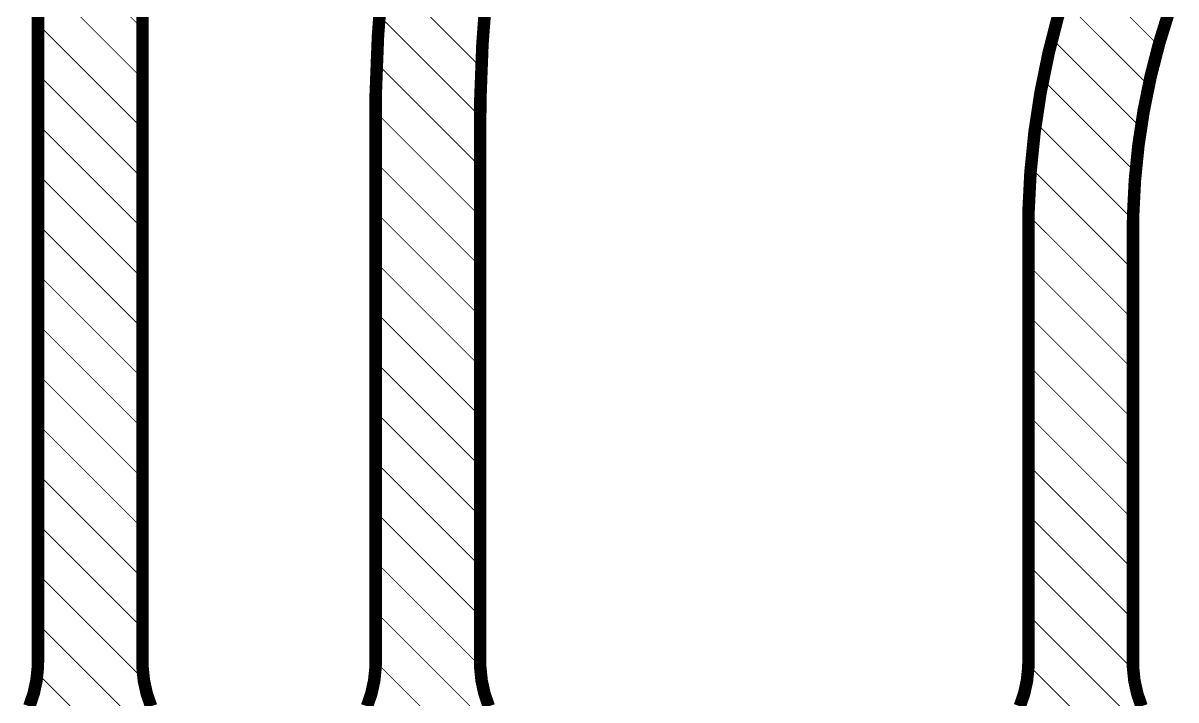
# Model space of a CAD drawing. Header units: inches. Extents: x -4.2 to 12.6, y -6.1 to 3.
# Drawn here: x 6.769 to 8.153, y -2.206 to -1.393 of the extents above; entities that cross this region are included whole.
import ezdxf

# ---------------------------------------------------------------- set-up
doc = ezdxf.new("R2010")
doc.units = ezdxf.units.IN
doc.header["$MEASUREMENT"] = 0
doc.layers.add('Dimension', color=6, linetype='Continuous')

msp = doc.modelspace()

# ---------------------------------------------------------------- linework, layer by layer
at = {"layer": 'Dimension'}
for points in [[(6.7894121, -1.2768908, 0.001, 0.001, 0), (6.9122406, -1.3997193, 0.001, 0.001, 0)], [(7.1951402, -1.4075422, 0.015, 0.015, 0), (7.2008014, -1.3352656, 0.015, 0.015, 0)], [(7.2014578, -1.3289365, 0.001, 0.001, 0), (7.3194693, -1.446948, 0.001, 0.001, 0)], [(8.0323552, -1.3198339, 0.001, 0.001, 0), (8.1325939, -1.4200726, 0.001, 0.001, 0)], [(6.7872894, -1.3347681, 0.001, 0.001, 0), (6.9122413, -1.45972, 0.001, 0.001, 0)], [(7.3205531, -1.4176401, 0.015, 0.015, 0), (7.3255034, -1.35255, 0.015, 0.015, 0)], [(8.0174714, -1.3649501, 0.001, 0.001, 0), (8.1207815, -1.4682602, 0.001, 0.001, 0)], [(8.1333101, -1.4165141, 0.015, 0.015, 0), (8.1457714, -1.3764038, 0.015, 0.015, 0)], [(6.7868085, -2.1587744, 0.015, 0.015, 0), (6.7868101, -1.3845283, 0.015, 0.015, 0)], [(6.9122404, -1.3834758, 0.015, 0.015, 0), (6.9122495, -2.1587733, 0.015, 0.015, 0)], [(7.196895, -1.3843737, 0.001, 0.001, 0), (7.3178702, -1.5053489, 0.001, 0.001, 0)], [(8.0003399, -1.4290284, 0.015, 0.015, 0), (8.0123406, -1.3822301, 0.015, 0.015, 0)], [(6.7868101, -1.3942888, 0.001, 0.001, 0), (6.912242, -1.5197207, 0.001, 0.001, 0)], [(7.1923218, -1.4799853, 0.015, 0.015, 0), (7.1951402, -1.4075422, 0.015, 0.015, 0)], [(7.3180762, -1.4828711, 0.015, 0.015, 0), (7.3205531, -1.4176401, 0.015, 0.015, 0)], [(8.0045125, -1.4119912, 0.001, 0.001, 0), (8.1114875, -1.5189662, 0.001, 0.001, 0)], [(8.1228773, -1.4571993, 0.015, 0.015, 0), (8.1333101, -1.4165141, 0.015, 0.015, 0)], [(7.9907026, -1.47637, 0.015, 0.015, 0), (8.0003399, -1.4290284, 0.015, 0.015, 0)], [(7.193798, -1.4412767, 0.001, 0.001, 0), (7.3177672, -1.5652459, 0.001, 0.001, 0)], [(8.1144992, -1.4983566, 0.015, 0.015, 0), (8.1228773, -1.4571993, 0.015, 0.015, 0)], [(6.78681, -1.4542887, 0.001, 0.001, 0), (6.9122427, -1.5797214, 0.001, 0.001, 0)], [(7.9936495, -1.4611282, 0.001, 0.001, 0), (8.1049907, -1.5724694, 0.001, 0.001, 0)], [(7.1923218, -1.4799853, 0.015, 0.015, 0), (7.192336, -1.5162343, 0.015, 0.015, 0)], [(7.3177665, -1.5155101, 0.015, 0.015, 0), (7.3180762, -1.4828711, 0.015, 0.015, 0)], [(7.983453, -1.5241356, 0.015, 0.015, 0), (7.9907026, -1.47637, 0.015, 0.015, 0)], [(8.1081969, -1.5398825, 0.015, 0.015, 0), (8.1144992, -1.4983566, 0.015, 0.015, 0)], [(7.1923358, -2.1587775, 0.015, 0.015, 0), (7.1923361, -1.5162342, 0.015, 0.015, 0)], [(7.192336, -1.5162343, 0.015, 0.015, 0), (7.1923361, -1.5162342, 0.015, 0.015, 0)], [(7.1923293, -1.499808, 0.001, 0.001, 0), (7.317768, -1.6252467, 0.001, 0.001, 0)], [(7.3177665, -1.5155101, 0.015, 0.015, 0), (7.3177755, -2.1587483, 0.015, 0.015, 0)], [(6.7868098, -1.5142885, 0.001, 0.001, 0), (6.9122434, -1.6397221, 0.001, 0.001, 0)], [(7.9786095, -1.5722047, 0.015, 0.015, 0), (7.983453, -1.5241356, 0.015, 0.015, 0)], [(7.9850921, -1.5125708, 0.001, 0.001, 0), (8.1018162, -1.6292949, 0.001, 0.001, 0)], [(8.1039863, -1.5816724, 0.015, 0.015, 0), (8.1081969, -1.5398825, 0.015, 0.015, 0)], [(7.1923361, -1.5598148, 0.001, 0.001, 0), (7.3177689, -1.6852476, 0.001, 0.001, 0)], [(6.7868097, -1.5742884, 0.001, 0.001, 0), (6.9122441, -1.6997228, 0.001, 0.001, 0)], [(7.976184, -1.6204564, 0.015, 0.015, 0), (7.9786095, -1.5722047, 0.015, 0.015, 0)], [(7.9790993, -1.566578, 0.001, 0.001, 0), (8.1016149, -1.6890936, 0.001, 0.001, 0)], [(8.1018779, -1.6236209, 0.015, 0.015, 0), (8.1039863, -1.5816724, 0.015, 0.015, 0)], [(7.1923361, -1.6198148, 0.001, 0.001, 0), (7.3177697, -1.7452484, 0.001, 0.001, 0)], [(7.9761835, -1.6446127, 0.015, 0.015, 0), (7.976184, -1.6204564, 0.015, 0.015, 0)], [(8.1016141, -1.6446216, 0.015, 0.015, 0), (8.1018779, -1.6236209, 0.015, 0.015, 0)], [(7.9761839, -1.6236626, 0.001, 0.001, 0), (8.1016159, -1.7490946, 0.001, 0.001, 0)], [(6.7868096, -1.6342883, 0.001, 0.001, 0), (6.9122448, -1.7597235, 0.001, 0.001, 0)], [(7.9761835, -2.1587775, 0.015, 0.015, 0), (7.9761835, -1.6446127, 0.015, 0.015, 0)], [(8.1016141, -1.6446216, 0.015, 0.015, 0), (8.1016231, -2.1587733, 0.015, 0.015, 0)], [(7.192336, -1.6798147, 0.001, 0.001, 0), (7.3177706, -1.8052493, 0.001, 0.001, 0)], [(7.9761835, -1.6836622, 0.001, 0.001, 0), (8.101617, -1.8090957, 0.001, 0.001, 0)], [(6.7868095, -1.6942882, 0.001, 0.001, 0), (6.9122455, -1.8197242, 0.001, 0.001, 0)], [(7.192336, -1.7398147, 0.001, 0.001, 0), (7.3177714, -1.8652501, 0.001, 0.001, 0)], [(7.9761835, -1.7436622, 0.001, 0.001, 0), (8.101618, -1.8690967, 0.001, 0.001, 0)], [(6.7868093, -1.754288, 0.001, 0.001, 0), (6.9122462, -1.8797249, 0.001, 0.001, 0)], [(7.192336, -1.7998147, 0.001, 0.001, 0), (7.3177722, -1.9252509, 0.001, 0.001, 0)], [(7.9761835, -1.8036622, 0.001, 0.001, 0), (8.1016191, -1.9290978, 0.001, 0.001, 0)], [(6.7868092, -1.8142879, 0.001, 0.001, 0), (6.9122469, -1.9397256, 0.001, 0.001, 0)], [(7.1923359, -1.8598146, 0.001, 0.001, 0), (7.3177731, -1.9852518, 0.001, 0.001, 0)], [(7.9761835, -1.8636622, 0.001, 0.001, 0), (8.1016201, -1.9890988, 0.001, 0.001, 0)], [(6.7868091, -1.8742878, 0.001, 0.001, 0), (6.9122476, -1.9997263, 0.001, 0.001, 0)], [(7.1923359, -1.9198146, 0.001, 0.001, 0), (7.3177739, -2.0452526, 0.001, 0.001, 0)], [(7.9761835, -1.9236622, 0.001, 0.001, 0), (8.1016212, -2.0490999, 0.001, 0.001, 0)], [(6.786809, -1.9342877, 0.001, 0.001, 0), (6.9122483, -2.059727, 0.001, 0.001, 0)], [(7.1923359, -1.9798146, 0.001, 0.001, 0), (7.3177748, -2.1052535, 0.001, 0.001, 0)], [(7.9761835, -1.9836622, 0.001, 0.001, 0), (8.1016222, -2.1091009, 0.001, 0.001, 0)], [(6.7868088, -1.9942875, 0.001, 0.001, 0), (6.9122491, -2.1197278, 0.001, 0.001, 0)], [(7.1923359, -2.0398146, 0.001, 0.001, 0), (7.3179016, -2.1653803, 0.001, 0.001, 0)], [(7.9761835, -2.0436622, 0.001, 0.001, 0), (8.102133, -2.1696117, 0.001, 0.001, 0)], [(6.7868087, -2.0542874, 0.001, 0.001, 0), (6.9139798, -2.1814585, 0.001, 0.001, 0)], [(7.1923358, -2.0998145, 0.001, 0.001, 0), (7.3137253, -2.221204, 0.001, 0.001, 0)], [(7.9761835, -2.1036622, 0.001, 0.001, 0), (8.0937244, -2.2212031, 0.001, 0.001, 0)], [(6.7868086, -2.1142873, 0.001, 0.001, 0), (6.8937292, -2.2212079, 0.001, 0.001, 0)], [(6.7850333, -2.1826511, 0.015, 0.015, 0), (6.7866707, -2.1667627, 0.015, 0.015, 0)], [(6.7866707, -2.1667627, 0.015, 0.015, 0), (6.7868085, -2.1587744, 0.015, 0.015, 0)], [(6.9122494, -2.1587734, 0.015, 0.015, 0), (6.9122495, -2.1587733, 0.015, 0.015, 0)], [(6.9122494, -2.1587734, 0.015, 0.015, 0), (6.912387, -2.1667618, 0.015, 0.015, 0)], [(6.912387, -2.1667618, 0.015, 0.015, 0), (6.9140237, -2.1826503, 0.015, 0.015, 0)], [(7.1905656, -2.1826191, 0.015, 0.015, 0), (7.1921984, -2.166754, 0.015, 0.015, 0)], [(7.1921984, -2.166754, 0.015, 0.015, 0), (7.1923358, -2.1587775, 0.015, 0.015, 0)], [(7.1923053, -2.159784, 0.001, 0.001, 0), (7.2537118, -2.2211905, 0.001, 0.001, 0)], [(7.3177755, -2.1587483, 0.015, 0.015, 0), (7.3179117, -2.1667399, 0.015, 0.015, 0)], [(7.3179117, -2.1667399, 0.015, 0.015, 0), (7.3195469, -2.182635, 0.015, 0.015, 0)], [(7.9744132, -2.1826191, 0.015, 0.015, 0), (7.976046, -2.166754, 0.015, 0.015, 0)], [(7.976046, -2.166754, 0.015, 0.015, 0), (7.9761835, -2.1587775, 0.015, 0.015, 0)], [(8.1016231, -2.1587734, 0.015, 0.015, 0), (8.1016231, -2.1587733, 0.015, 0.015, 0)], [(8.1016231, -2.1587734, 0.015, 0.015, 0), (8.1017606, -2.1667618, 0.015, 0.015, 0)], [(8.1017606, -2.1667618, 0.015, 0.015, 0), (8.1033973, -2.1826504, 0.015, 0.015, 0)], [(6.7859091, -2.1733878, 0.001, 0.001, 0), (6.8337292, -2.2212079, 0.001, 0.001, 0)], [(7.9760878, -2.1635665, 0.001, 0.001, 0), (8.0337109, -2.2211896, 0.001, 0.001, 0)], [(6.7816004, -2.1982504, 0.015, 0.015, 0), (6.7850333, -2.1826511, 0.015, 0.015, 0)], [(6.9140237, -2.1826503, 0.015, 0.015, 0), (6.9174559, -2.1982499, 0.015, 0.015, 0)], [(7.1871426, -2.1981964, 0.015, 0.015, 0), (7.1905656, -2.1826191, 0.015, 0.015, 0)], [(7.3195469, -2.182635, 0.015, 0.015, 0), (7.3229791, -2.1982409, 0.015, 0.015, 0)], [(7.9709902, -2.1981964, 0.015, 0.015, 0), (7.9744132, -2.1826191, 0.015, 0.015, 0)], [(8.1033973, -2.1826504, 0.015, 0.015, 0), (8.1068296, -2.19825, 0.015, 0.015, 0)], [(6.7764166, -2.2133583, 0.015, 0.015, 0), (6.7816004, -2.1982504, 0.015, 0.015, 0)], [(6.9174559, -2.1982499, 0.015, 0.015, 0), (6.9226391, -2.2133581, 0.015, 0.015, 0)], [(7.1819736, -2.2132844, 0.015, 0.015, 0), (7.1871426, -2.1981964, 0.015, 0.015, 0)], [(7.3229791, -2.1982409, 0.015, 0.015, 0), (7.3281637, -2.2133554, 0.015, 0.015, 0)], [(7.9658212, -2.2132844, 0.015, 0.015, 0), (7.9709902, -2.1981964, 0.015, 0.015, 0)], [(8.1068296, -2.19825, 0.015, 0.015, 0), (8.1120127, -2.2133583, 0.015, 0.015, 0)]]:
    msp.add_lwpolyline(points, format="xyseb", dxfattribs=at)
for points in [[(6.7865601, -1.3942888, 0.0005, 0.0005, 1), (6.7870601, -1.3942888, 0.0005, 0.0005, 1)], [(6.9119906, -1.3997193, 0.0005, 0.0005, 1), (6.9124906, -1.3997193, 0.0005, 0.0005, 1)], [(7.1913902, -1.4075422, 0.0075, 0.0075, 1), (7.1988902, -1.4075422, 0.0075, 0.0075, 1)], [(7.1913902, -1.4075422, 0.0075, 0.0075, 1), (7.1988902, -1.4075422, 0.0075, 0.0075, 1)], [(7.3168031, -1.4176401, 0.0075, 0.0075, 1), (7.3243031, -1.4176401, 0.0075, 0.0075, 1)], [(7.3168031, -1.4176401, 0.0075, 0.0075, 1), (7.3243031, -1.4176401, 0.0075, 0.0075, 1)], [(8.0042625, -1.4119912, 0.0005, 0.0005, 1), (8.0047625, -1.4119912, 0.0005, 0.0005, 1)], [(8.1295601, -1.4165141, 0.0075, 0.0075, 1), (8.1370601, -1.4165141, 0.0075, 0.0075, 1)], [(8.1295601, -1.4165141, 0.0075, 0.0075, 1), (8.1370601, -1.4165141, 0.0075, 0.0075, 1)], [(7.9965899, -1.4290284, 0.0075, 0.0075, 1), (8.0040899, -1.4290284, 0.0075, 0.0075, 1)], [(7.9965899, -1.4290284, 0.0075, 0.0075, 1), (8.0040899, -1.4290284, 0.0075, 0.0075, 1)], [(8.1323439, -1.4200726, 0.0005, 0.0005, 1), (8.1328439, -1.4200726, 0.0005, 0.0005, 1)], [(7.193548, -1.4412767, 0.0005, 0.0005, 1), (7.194048, -1.4412767, 0.0005, 0.0005, 1)], [(7.3192193, -1.446948, 0.0005, 0.0005, 1), (7.3197193, -1.446948, 0.0005, 0.0005, 1)], [(8.1191273, -1.4571993, 0.0075, 0.0075, 1), (8.1266273, -1.4571993, 0.0075, 0.0075, 1)], [(8.1191273, -1.4571993, 0.0075, 0.0075, 1), (8.1266273, -1.4571993, 0.0075, 0.0075, 1)], [(6.78656, -1.4542887, 0.0005, 0.0005, 1), (6.78706, -1.4542887, 0.0005, 0.0005, 1)], [(6.9119913, -1.45972, 0.0005, 0.0005, 1), (6.9124913, -1.45972, 0.0005, 0.0005, 1)], [(7.9933995, -1.4611282, 0.0005, 0.0005, 1), (7.9938995, -1.4611282, 0.0005, 0.0005, 1)], [(7.1885718, -1.4799853, 0.0075, 0.0075, 1), (7.1960718, -1.4799853, 0.0075, 0.0075, 1)], [(7.1885718, -1.4799853, 0.0075, 0.0075, 1), (7.1960718, -1.4799853, 0.0075, 0.0075, 1)], [(7.3143262, -1.4828711, 0.0075, 0.0075, 1), (7.3218262, -1.4828711, 0.0075, 0.0075, 1)], [(7.3143262, -1.4828711, 0.0075, 0.0075, 1), (7.3218262, -1.4828711, 0.0075, 0.0075, 1)], [(7.9869526, -1.47637, 0.0075, 0.0075, 1), (7.9944526, -1.47637, 0.0075, 0.0075, 1)], [(7.9869526, -1.47637, 0.0075, 0.0075, 1), (7.9944526, -1.47637, 0.0075, 0.0075, 1)], [(8.1205315, -1.4682602, 0.0005, 0.0005, 1), (8.1210315, -1.4682602, 0.0005, 0.0005, 1)], [(8.1107492, -1.4983566, 0.0075, 0.0075, 1), (8.1182492, -1.4983566, 0.0075, 0.0075, 1)], [(8.1107492, -1.4983566, 0.0075, 0.0075, 1), (8.1182492, -1.4983566, 0.0075, 0.0075, 1)], [(7.188586, -1.5162343, 0.0075, 0.0075, 1), (7.196086, -1.5162343, 0.0075, 0.0075, 1)], [(7.188586, -1.5162343, 0.0075, 0.0075, 1), (7.196086, -1.5162343, 0.0075, 0.0075, 1)], [(7.1885861, -1.5162342, 0.0075, 0.0075, 1), (7.1960861, -1.5162342, 0.0075, 0.0075, 1)], [(7.1885861, -1.5162342, 0.0075, 0.0075, 1), (7.1960861, -1.5162342, 0.0075, 0.0075, 1)], [(7.1920793, -1.499808, 0.0005, 0.0005, 1), (7.1925793, -1.499808, 0.0005, 0.0005, 1)], [(7.3140165, -1.5155101, 0.0075, 0.0075, 1), (7.3215165, -1.5155101, 0.0075, 0.0075, 1)], [(7.3140165, -1.5155101, 0.0075, 0.0075, 1), (7.3215165, -1.5155101, 0.0075, 0.0075, 1)], [(7.3176202, -1.5053489, 0.0005, 0.0005, 1), (7.3181202, -1.5053489, 0.0005, 0.0005, 1)], [(6.7865598, -1.5142885, 0.0005, 0.0005, 1), (6.7870598, -1.5142885, 0.0005, 0.0005, 1)], [(6.911992, -1.5197207, 0.0005, 0.0005, 1), (6.912492, -1.5197207, 0.0005, 0.0005, 1)], [(7.979703, -1.5241356, 0.0075, 0.0075, 1), (7.987203, -1.5241356, 0.0075, 0.0075, 1)], [(7.979703, -1.5241356, 0.0075, 0.0075, 1), (7.987203, -1.5241356, 0.0075, 0.0075, 1)], [(7.9848421, -1.5125708, 0.0005, 0.0005, 1), (7.9853421, -1.5125708, 0.0005, 0.0005, 1)], [(8.1112375, -1.5189662, 0.0005, 0.0005, 1), (8.1117375, -1.5189662, 0.0005, 0.0005, 1)], [(8.1044469, -1.5398825, 0.0075, 0.0075, 1), (8.1119469, -1.5398825, 0.0075, 0.0075, 1)], [(8.1044469, -1.5398825, 0.0075, 0.0075, 1), (8.1119469, -1.5398825, 0.0075, 0.0075, 1)], [(7.1920861, -1.5598148, 0.0005, 0.0005, 1), (7.1925861, -1.5598148, 0.0005, 0.0005, 1)], [(6.7865597, -1.5742884, 0.0005, 0.0005, 1), (6.7870597, -1.5742884, 0.0005, 0.0005, 1)], [(7.3175172, -1.5652459, 0.0005, 0.0005, 1), (7.3180172, -1.5652459, 0.0005, 0.0005, 1)], [(7.9748595, -1.5722047, 0.0075, 0.0075, 1), (7.9823595, -1.5722047, 0.0075, 0.0075, 1)], [(7.9748595, -1.5722047, 0.0075, 0.0075, 1), (7.9823595, -1.5722047, 0.0075, 0.0075, 1)], [(7.9788493, -1.566578, 0.0005, 0.0005, 1), (7.9793493, -1.566578, 0.0005, 0.0005, 1)], [(8.1002363, -1.5816724, 0.0075, 0.0075, 1), (8.1077363, -1.5816724, 0.0075, 0.0075, 1)], [(8.1002363, -1.5816724, 0.0075, 0.0075, 1), (8.1077363, -1.5816724, 0.0075, 0.0075, 1)], [(8.1047407, -1.5724694, 0.0005, 0.0005, 1), (8.1052407, -1.5724694, 0.0005, 0.0005, 1)], [(6.9119927, -1.5797214, 0.0005, 0.0005, 1), (6.9124927, -1.5797214, 0.0005, 0.0005, 1)], [(7.1920861, -1.6198148, 0.0005, 0.0005, 1), (7.1925861, -1.6198148, 0.0005, 0.0005, 1)], [(7.972434, -1.6204564, 0.0075, 0.0075, 1), (7.979934, -1.6204564, 0.0075, 0.0075, 1)], [(7.972434, -1.6204564, 0.0075, 0.0075, 1), (7.979934, -1.6204564, 0.0075, 0.0075, 1)], [(8.0981279, -1.6236209, 0.0075, 0.0075, 1), (8.1056279, -1.6236209, 0.0075, 0.0075, 1)], [(8.0981279, -1.6236209, 0.0075, 0.0075, 1), (8.1056279, -1.6236209, 0.0075, 0.0075, 1)], [(7.317518, -1.6252467, 0.0005, 0.0005, 1), (7.318018, -1.6252467, 0.0005, 0.0005, 1)], [(7.9759339, -1.6236626, 0.0005, 0.0005, 1), (7.9764339, -1.6236626, 0.0005, 0.0005, 1)], [(8.1015662, -1.6292949, 0.0005, 0.0005, 1), (8.1020662, -1.6292949, 0.0005, 0.0005, 1)], [(6.7865596, -1.6342883, 0.0005, 0.0005, 1), (6.7870596, -1.6342883, 0.0005, 0.0005, 1)], [(6.9119934, -1.6397221, 0.0005, 0.0005, 1), (6.9124934, -1.6397221, 0.0005, 0.0005, 1)], [(7.9724335, -1.6446127, 0.0075, 0.0075, 1), (7.9799335, -1.6446127, 0.0075, 0.0075, 1)], [(7.9724335, -1.6446127, 0.0075, 0.0075, 1), (7.9799335, -1.6446127, 0.0075, 0.0075, 1)], [(8.0978641, -1.6446216, 0.0075, 0.0075, 1), (8.1053641, -1.6446216, 0.0075, 0.0075, 1)], [(8.0978641, -1.6446216, 0.0075, 0.0075, 1), (8.1053641, -1.6446216, 0.0075, 0.0075, 1)], [(7.192086, -1.6798147, 0.0005, 0.0005, 1), (7.192586, -1.6798147, 0.0005, 0.0005, 1)], [(7.3175189, -1.6852476, 0.0005, 0.0005, 1), (7.3180189, -1.6852476, 0.0005, 0.0005, 1)], [(7.9759335, -1.6836622, 0.0005, 0.0005, 1), (7.9764335, -1.6836622, 0.0005, 0.0005, 1)], [(8.1013649, -1.6890936, 0.0005, 0.0005, 1), (8.1018649, -1.6890936, 0.0005, 0.0005, 1)], [(6.7865595, -1.6942882, 0.0005, 0.0005, 1), (6.7870595, -1.6942882, 0.0005, 0.0005, 1)], [(6.9119941, -1.6997228, 0.0005, 0.0005, 1), (6.9124941, -1.6997228, 0.0005, 0.0005, 1)], [(7.192086, -1.7398147, 0.0005, 0.0005, 1), (7.192586, -1.7398147, 0.0005, 0.0005, 1)], [(7.9759335, -1.7436622, 0.0005, 0.0005, 1), (7.9764335, -1.7436622, 0.0005, 0.0005, 1)], [(6.7865593, -1.754288, 0.0005, 0.0005, 1), (6.7870593, -1.754288, 0.0005, 0.0005, 1)], [(7.3175197, -1.7452484, 0.0005, 0.0005, 1), (7.3180197, -1.7452484, 0.0005, 0.0005, 1)], [(8.1013659, -1.7490946, 0.0005, 0.0005, 1), (8.1018659, -1.7490946, 0.0005, 0.0005, 1)], [(6.9119948, -1.7597235, 0.0005, 0.0005, 1), (6.9124948, -1.7597235, 0.0005, 0.0005, 1)], [(7.192086, -1.7998147, 0.0005, 0.0005, 1), (7.192586, -1.7998147, 0.0005, 0.0005, 1)], [(7.3175206, -1.8052493, 0.0005, 0.0005, 1), (7.3180206, -1.8052493, 0.0005, 0.0005, 1)], [(7.9759335, -1.8036622, 0.0005, 0.0005, 1), (7.9764335, -1.8036622, 0.0005, 0.0005, 1)], [(8.101367, -1.8090957, 0.0005, 0.0005, 1), (8.101867, -1.8090957, 0.0005, 0.0005, 1)], [(6.7865592, -1.8142879, 0.0005, 0.0005, 1), (6.7870592, -1.8142879, 0.0005, 0.0005, 1)], [(6.9119955, -1.8197242, 0.0005, 0.0005, 1), (6.9124955, -1.8197242, 0.0005, 0.0005, 1)], [(7.1920859, -1.8598146, 0.0005, 0.0005, 1), (7.1925859, -1.8598146, 0.0005, 0.0005, 1)], [(7.3175214, -1.8652501, 0.0005, 0.0005, 1), (7.3180214, -1.8652501, 0.0005, 0.0005, 1)], [(7.9759335, -1.8636622, 0.0005, 0.0005, 1), (7.9764335, -1.8636622, 0.0005, 0.0005, 1)], [(8.101368, -1.8690967, 0.0005, 0.0005, 1), (8.101868, -1.8690967, 0.0005, 0.0005, 1)], [(6.7865591, -1.8742878, 0.0005, 0.0005, 1), (6.7870591, -1.8742878, 0.0005, 0.0005, 1)], [(6.9119962, -1.8797249, 0.0005, 0.0005, 1), (6.9124962, -1.8797249, 0.0005, 0.0005, 1)], [(7.1920859, -1.9198146, 0.0005, 0.0005, 1), (7.1925859, -1.9198146, 0.0005, 0.0005, 1)], [(7.9759335, -1.9236622, 0.0005, 0.0005, 1), (7.9764335, -1.9236622, 0.0005, 0.0005, 1)], [(6.786559, -1.9342877, 0.0005, 0.0005, 1), (6.787059, -1.9342877, 0.0005, 0.0005, 1)], [(7.3175222, -1.9252509, 0.0005, 0.0005, 1), (7.3180222, -1.9252509, 0.0005, 0.0005, 1)], [(8.1013691, -1.9290978, 0.0005, 0.0005, 1), (8.1018691, -1.9290978, 0.0005, 0.0005, 1)], [(6.9119969, -1.9397256, 0.0005, 0.0005, 1), (6.9124969, -1.9397256, 0.0005, 0.0005, 1)], [(7.1920859, -1.9798146, 0.0005, 0.0005, 1), (7.1925859, -1.9798146, 0.0005, 0.0005, 1)], [(7.3175231, -1.9852518, 0.0005, 0.0005, 1), (7.3180231, -1.9852518, 0.0005, 0.0005, 1)], [(7.9759335, -1.9836622, 0.0005, 0.0005, 1), (7.9764335, -1.9836622, 0.0005, 0.0005, 1)], [(8.1013701, -1.9890988, 0.0005, 0.0005, 1), (8.1018701, -1.9890988, 0.0005, 0.0005, 1)], [(6.7865588, -1.9942875, 0.0005, 0.0005, 1), (6.7870588, -1.9942875, 0.0005, 0.0005, 1)], [(6.9119976, -1.9997263, 0.0005, 0.0005, 1), (6.9124976, -1.9997263, 0.0005, 0.0005, 1)], [(7.1920859, -2.0398146, 0.0005, 0.0005, 1), (7.1925859, -2.0398146, 0.0005, 0.0005, 1)], [(7.3175239, -2.0452526, 0.0005, 0.0005, 1), (7.3180239, -2.0452526, 0.0005, 0.0005, 1)], [(7.9759335, -2.0436622, 0.0005, 0.0005, 1), (7.9764335, -2.0436622, 0.0005, 0.0005, 1)], [(8.1013712, -2.0490999, 0.0005, 0.0005, 1), (8.1018712, -2.0490999, 0.0005, 0.0005, 1)], [(6.7865587, -2.0542874, 0.0005, 0.0005, 1), (6.7870587, -2.0542874, 0.0005, 0.0005, 1)], [(6.9119983, -2.059727, 0.0005, 0.0005, 1), (6.9124983, -2.059727, 0.0005, 0.0005, 1)], [(7.1920858, -2.0998145, 0.0005, 0.0005, 1), (7.1925858, -2.0998145, 0.0005, 0.0005, 1)], [(7.9759335, -2.1036622, 0.0005, 0.0005, 1), (7.9764335, -2.1036622, 0.0005, 0.0005, 1)], [(6.7865586, -2.1142873, 0.0005, 0.0005, 1), (6.7870586, -2.1142873, 0.0005, 0.0005, 1)], [(7.3175248, -2.1052535, 0.0005, 0.0005, 1), (7.3180248, -2.1052535, 0.0005, 0.0005, 1)], [(8.1013722, -2.1091009, 0.0005, 0.0005, 1), (8.1018722, -2.1091009, 0.0005, 0.0005, 1)], [(6.9119991, -2.1197278, 0.0005, 0.0005, 1), (6.9124991, -2.1197278, 0.0005, 0.0005, 1)], [(6.7829207, -2.1667627, 0.0075, 0.0075, 1), (6.7904207, -2.1667627, 0.0075, 0.0075, 1)], [(6.7829207, -2.1667627, 0.0075, 0.0075, 1), (6.7904207, -2.1667627, 0.0075, 0.0075, 1)], [(6.7830585, -2.1587744, 0.0075, 0.0075, 1), (6.7905585, -2.1587744, 0.0075, 0.0075, 1)], [(6.7830585, -2.1587744, 0.0075, 0.0075, 1), (6.7905585, -2.1587744, 0.0075, 0.0075, 1)], [(6.9084994, -2.1587734, 0.0075, 0.0075, 1), (6.9159994, -2.1587734, 0.0075, 0.0075, 1)], [(6.9084994, -2.1587734, 0.0075, 0.0075, 1), (6.9159994, -2.1587734, 0.0075, 0.0075, 1)], [(6.9084995, -2.1587733, 0.0075, 0.0075, 1), (6.9159995, -2.1587733, 0.0075, 0.0075, 1)], [(6.9084995, -2.1587733, 0.0075, 0.0075, 1), (6.9159995, -2.1587733, 0.0075, 0.0075, 1)], [(6.908637, -2.1667618, 0.0075, 0.0075, 1), (6.916137, -2.1667618, 0.0075, 0.0075, 1)], [(6.908637, -2.1667618, 0.0075, 0.0075, 1), (6.916137, -2.1667618, 0.0075, 0.0075, 1)], [(7.1884484, -2.166754, 0.0075, 0.0075, 1), (7.1959484, -2.166754, 0.0075, 0.0075, 1)], [(7.1884484, -2.166754, 0.0075, 0.0075, 1), (7.1959484, -2.166754, 0.0075, 0.0075, 1)], [(7.1885858, -2.1587775, 0.0075, 0.0075, 1), (7.1960858, -2.1587775, 0.0075, 0.0075, 1)], [(7.1885858, -2.1587775, 0.0075, 0.0075, 1), (7.1960858, -2.1587775, 0.0075, 0.0075, 1)], [(7.1920553, -2.159784, 0.0005, 0.0005, 1), (7.1925553, -2.159784, 0.0005, 0.0005, 1)], [(7.3140255, -2.1587483, 0.0075, 0.0075, 1), (7.3215255, -2.1587483, 0.0075, 0.0075, 1)], [(7.3140255, -2.1587483, 0.0075, 0.0075, 1), (7.3215255, -2.1587483, 0.0075, 0.0075, 1)], [(7.3141617, -2.1667399, 0.0075, 0.0075, 1), (7.3216617, -2.1667399, 0.0075, 0.0075, 1)], [(7.3141617, -2.1667399, 0.0075, 0.0075, 1), (7.3216617, -2.1667399, 0.0075, 0.0075, 1)], [(7.972296, -2.166754, 0.0075, 0.0075, 1), (7.979796, -2.166754, 0.0075, 0.0075, 1)], [(7.972296, -2.166754, 0.0075, 0.0075, 1), (7.979796, -2.166754, 0.0075, 0.0075, 1)], [(7.9724335, -2.1587775, 0.0075, 0.0075, 1), (7.9799335, -2.1587775, 0.0075, 0.0075, 1)], [(7.9724335, -2.1587775, 0.0075, 0.0075, 1), (7.9799335, -2.1587775, 0.0075, 0.0075, 1)], [(8.0978731, -2.1587733, 0.0075, 0.0075, 1), (8.1053731, -2.1587733, 0.0075, 0.0075, 1)], [(8.0978731, -2.1587733, 0.0075, 0.0075, 1), (8.1053731, -2.1587733, 0.0075, 0.0075, 1)], [(8.0978731, -2.1587734, 0.0075, 0.0075, 1), (8.1053731, -2.1587734, 0.0075, 0.0075, 1)], [(8.0978731, -2.1587734, 0.0075, 0.0075, 1), (8.1053731, -2.1587734, 0.0075, 0.0075, 1)], [(8.0980106, -2.1667618, 0.0075, 0.0075, 1), (8.1055106, -2.1667618, 0.0075, 0.0075, 1)], [(8.0980106, -2.1667618, 0.0075, 0.0075, 1), (8.1055106, -2.1667618, 0.0075, 0.0075, 1)], [(6.7856591, -2.1733878, 0.0005, 0.0005, 1), (6.7861591, -2.1733878, 0.0005, 0.0005, 1)], [(7.3176516, -2.1653803, 0.0005, 0.0005, 1), (7.3181516, -2.1653803, 0.0005, 0.0005, 1)], [(7.9758378, -2.1635665, 0.0005, 0.0005, 1), (7.9763378, -2.1635665, 0.0005, 0.0005, 1)], [(8.101883, -2.1696117, 0.0005, 0.0005, 1), (8.102383, -2.1696117, 0.0005, 0.0005, 1)], [(6.7812833, -2.1826511, 0.0075, 0.0075, 1), (6.7887833, -2.1826511, 0.0075, 0.0075, 1)], [(6.7812833, -2.1826511, 0.0075, 0.0075, 1), (6.7887833, -2.1826511, 0.0075, 0.0075, 1)], [(6.9102737, -2.1826503, 0.0075, 0.0075, 1), (6.9177737, -2.1826503, 0.0075, 0.0075, 1)], [(6.9102737, -2.1826503, 0.0075, 0.0075, 1), (6.9177737, -2.1826503, 0.0075, 0.0075, 1)], [(6.9137298, -2.1814585, 0.0005, 0.0005, 1), (6.9142298, -2.1814585, 0.0005, 0.0005, 1)], [(7.1868156, -2.1826191, 0.0075, 0.0075, 1), (7.1943156, -2.1826191, 0.0075, 0.0075, 1)], [(7.1868156, -2.1826191, 0.0075, 0.0075, 1), (7.1943156, -2.1826191, 0.0075, 0.0075, 1)], [(7.3157969, -2.182635, 0.0075, 0.0075, 1), (7.3232969, -2.182635, 0.0075, 0.0075, 1)], [(7.3157969, -2.182635, 0.0075, 0.0075, 1), (7.3232969, -2.182635, 0.0075, 0.0075, 1)], [(7.9706632, -2.1826191, 0.0075, 0.0075, 1), (7.9781632, -2.1826191, 0.0075, 0.0075, 1)], [(7.9706632, -2.1826191, 0.0075, 0.0075, 1), (7.9781632, -2.1826191, 0.0075, 0.0075, 1)], [(8.0996473, -2.1826504, 0.0075, 0.0075, 1), (8.1071473, -2.1826504, 0.0075, 0.0075, 1)], [(8.0996473, -2.1826504, 0.0075, 0.0075, 1), (8.1071473, -2.1826504, 0.0075, 0.0075, 1)], [(6.7778504, -2.1982504, 0.0075, 0.0075, 1), (6.7853504, -2.1982504, 0.0075, 0.0075, 1)], [(6.7778504, -2.1982504, 0.0075, 0.0075, 1), (6.7853504, -2.1982504, 0.0075, 0.0075, 1)], [(6.9137059, -2.1982499, 0.0075, 0.0075, 1), (6.9212059, -2.1982499, 0.0075, 0.0075, 1)], [(6.9137059, -2.1982499, 0.0075, 0.0075, 1), (6.9212059, -2.1982499, 0.0075, 0.0075, 1)], [(7.1833926, -2.1981964, 0.0075, 0.0075, 1), (7.1908926, -2.1981964, 0.0075, 0.0075, 1)], [(7.1833926, -2.1981964, 0.0075, 0.0075, 1), (7.1908926, -2.1981964, 0.0075, 0.0075, 1)], [(7.3192291, -2.1982409, 0.0075, 0.0075, 1), (7.3267291, -2.1982409, 0.0075, 0.0075, 1)], [(7.3192291, -2.1982409, 0.0075, 0.0075, 1), (7.3267291, -2.1982409, 0.0075, 0.0075, 1)], [(7.9672402, -2.1981964, 0.0075, 0.0075, 1), (7.9747402, -2.1981964, 0.0075, 0.0075, 1)], [(7.9672402, -2.1981964, 0.0075, 0.0075, 1), (7.9747402, -2.1981964, 0.0075, 0.0075, 1)], [(8.1030796, -2.19825, 0.0075, 0.0075, 1), (8.1105796, -2.19825, 0.0075, 0.0075, 1)], [(8.1030796, -2.19825, 0.0075, 0.0075, 1), (8.1105796, -2.19825, 0.0075, 0.0075, 1)]]:
    msp.add_lwpolyline(points, format="xyseb", close=True, dxfattribs=at)

doc.saveas('drawing.dxf')
